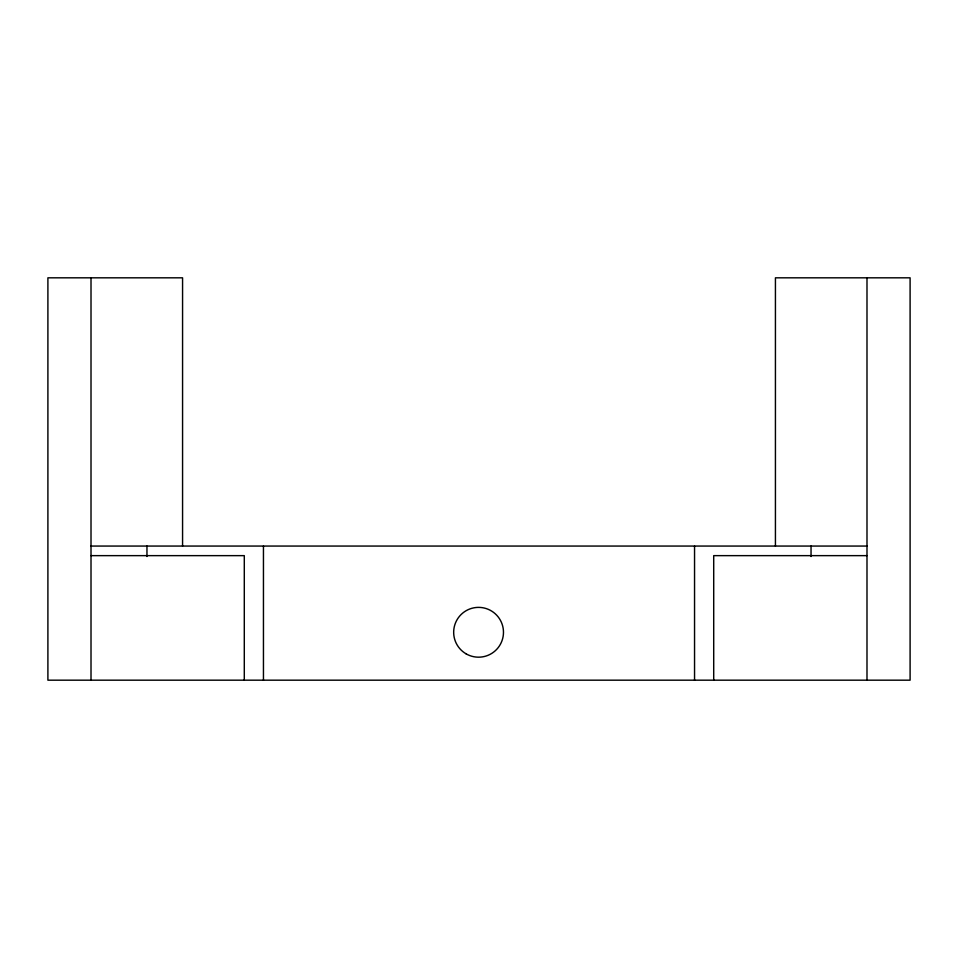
<?xml version="1.0" encoding="UTF-8"?>
<svg xmlns="http://www.w3.org/2000/svg" width="958" height="958" viewBox="0 0 958 958"><rect width="100%" height="100%" fill="white"/><g stroke="black" fill="none" stroke-linecap="round" stroke-linejoin="round"><path stroke-width="1.44" d="M91.01 546.06L866.99 546.06M91.01 555.64L244.29 555.64L244.29 680.18M866.99 555.64L713.71 555.64L713.71 680.18M866.99 277.82L866.99 680.18M811.043 546.06L811.043 556.49M775.429 546.06L775.429 277.82L910.1 277.82L910.1 680.18L47.9 680.18L47.9 277.82L182.571 277.82L182.571 546.06M694.55 546.06L694.55 680.18M263.45 546.06L263.45 680.18M146.957 546.06L146.957 556.49M91.01 277.82L91.01 680.18M466.115 653.847A24.908 24.908 0 0 0 503.477 632.28A24.908 24.908 0 0 0 466.115 610.713A24.908 24.908 0 0 0 466.115 653.847"/></g></svg>
